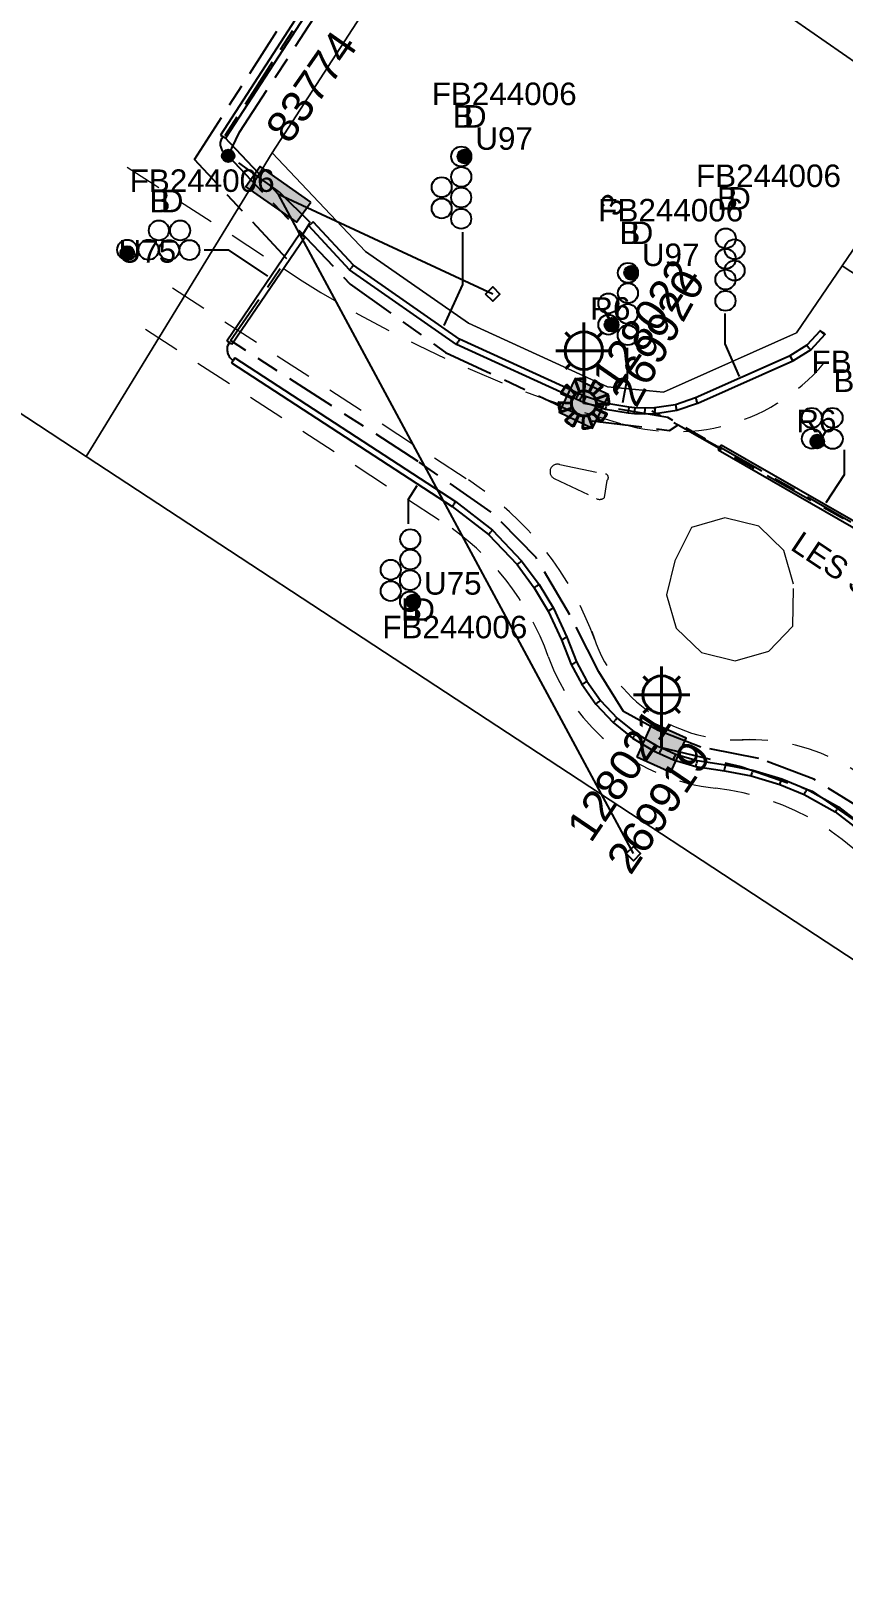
# Model space of a CAD drawing. Header units: metres. Extents: x 314728 to 315901, y 6265229 to 6266735.
# Drawn here: x 315121.7 to 315186.7, y 6266036.2 to 6266159.9 of the extents above; entities that cross this region are included whole.
import ezdxf
from ezdxf.enums import TextEntityAlignment as Align

# ---------------------------------------------------------------- set-up
doc = ezdxf.new("R2010")
doc.units = ezdxf.units.M
doc.linetypes.add('Cable Exist UG', pattern=[8.2, 4, -1.2, 1.8, -1.2])
doc.linetypes.add('Dash', pattern=[5, 3, -2])
doc.layers.get('0').update_dxf_attribs({"color": 6})
for name, color, linetype, lineweight in [('Cadastre Developer_SP_EXT', 250, 'Continuous', 5), ('Cadastre Land Parcels_SP_EXT', 250, 'Continuous', 5), ('Cadastre Roads_SP_EXT', 250, 'Continuous', 5)]:
    doc.layers.add(name, color=color, linetype=linetype, lineweight=lineweight)
for name, color, linetype in [('Duct_SP_EXT', 7, 'Continuous'), ('Equip_HV_EXT', 7, 'Continuous'), ('Equip_SP_SL_EXT', 7, 'Continuous'), ('Mains_HV_EXT', 7, 'Continuous'), ('Mains_LV_EXT', 7, 'Continuous'), ('Mains_SL_EXT', 7, 'Continuous'), ('Services_SP_EXT', 7, 'Continuous'), ('SupportsUG_SP_LV_EXT', 7, 'Continuous'), ('SupportsUG_SP_LV_SL_EXT', 7, 'Continuous'), ('Trench_SP_EXT', 7, 'Continuous')]:
    doc.layers.add(name, color=color, linetype=linetype)
doc.styles.add('COLUMN_LABEL', font='arial.ttf')
doc.styles.add('iecARIAL', font='arial.ttf', dxfattribs={"height": 2})
doc.styles.add('POLE_LABEL', font='arial.ttf')
doc.styles.get("Standard").update_dxf_attribs({"font": 'arial.ttf'})

# ---------------------------------------------------------------- blocks, each defined once
blk = doc.blocks.new('COLUMN_EXT')
blk.add_hatch(color=256).paths.add_polyline_path([(-1.49, 1.48), (-1.49, -1.49), (1.48, -1.49), (1.48, 1.48)])
blk.add_lwpolyline([(-1.49, -1.49), (1.48, -1.49), (1.48, 1.48), (-1.49, 1.48)], close=True)
for tag, height, style, flags, p in [('ASSET_NUM', 2.5, 'COLUMN_LABEL', 8, (2, 2)), ('STRUCTURE_PLANT_NUMBER', 0.2, 'POLE_LABEL', 9, (1.81, 0.03)), ('STREET_CODE', 0.2, 'COLUMN_LABEL', 9, (1.81, -0.2))]:
    blk.add_attdef(tag, text='', height=height, dxfattribs=dict(style=style, flags=flags)).set_placement(p, align=Align.MIDDLE_LEFT)
at = {"flags": 9}
for tag, p in [('COLUMN_TYPE', (1.81, -0.4)), ('OWNED_BY', (1.81, -0.6)), ('STATE', (1.81, -0.8)), ('USAGE', (1.81, -1)), ('LEGEND', (1.81, -1.2)), ('STREETNAME', (1.81, -1.6)), ('SUBURB', (1.81, -1.8)), ('LOCATION', (1.81, -1.4)), ('NOTES', (1.81, -2))]:
    blk.add_attdef(tag, text='', height=0.2, dxfattribs=at).set_placement(p, align=Align.MIDDLE_LEFT)
at = {"flags": 1}
blk.add_attdef('Z', (1.81, -2.35), '', height=0.2, dxfattribs=at)
blk = doc.blocks.new('PILLAR_EXT')
blk.add_hatch(color=256).paths.add_polyline_path([(-2.475, 0.99), (-2.475, -0.99), (2.475, -0.99), (2.475, 0.99)])
blk.add_lwpolyline([(-2.475, -0.99), (2.475, -0.99), (2.475, 0.99), (-2.475, 0.99)], close=True)
at = {"style": 'iecARIAL', "flags": 8}
blk.add_attdef('ASSET_NUM', (1.5, 3.5), '', height=2.5, dxfattribs=at)
for tag, p, flags in [('OWNED_BY', (0, -0.2), 9), ('STATE', (0, -0.4), 9), ('SUPPORT_TYPE', (0, -0.6), 9), ('USAGE', (0, -0.8), 9), ('LEGEND', (0, -1), 9), ('LOCATION', (0, -1.2), 9), ('NOTES', (0, -1.4), 9), ('STREETNAME', (0, -1.8), 9), ('SUBURB', (0, -2), 1), ('PARENT', (0, -1.6), 9)]:
    blk.add_attdef(tag, p, '', height=0.2, dxfattribs=dict(flags=flags))
blk = doc.blocks.new('DUCT_EXT')
blk.add_circle((0, 0.8), 0.8)
at = {"flags": 1}
blk.add_attdef('Z', (0, 0), '', height=0.2, dxfattribs=at)
at = {"flags": 9}
for tag, p in [('DUCT_CODE', (0, 0)), ('XSECT_TYPE', (0, -0.2)), ('STATE', (0, -0.6)), ('FB_REFERENCE', (0, -0.4)), ('NOTES', (0, -0.8))]:
    blk.add_attdef(tag, text='', height=0.2, dxfattribs=at).set_placement(p, align=Align.MIDDLE_LEFT)
blk = doc.blocks.new('SL_NIGHTWATCH_EXT')
at = {"lineweight": 40}
h = blk.add_hatch(color=256, dxfattribs=at)
h.paths.add_polyline_path([(0.39, 1.96, 0.098491), (-0.39, 1.96), (-0.2, 0.98, -0.098491), (0.19, 0.98)])
h.paths.add_polyline_path([(0.55, 0.83, -0.098491), (0.83, 0.56), (1.66, 1.11, 0.098491), (1.11, 1.66)])
h.paths.add_polyline_path([(0.98, 0.2, -0.098491), (0.98, -0.19), (1.96, -0.39, 0.098491), (1.96, 0.39)])
h.paths.add_polyline_path([(0.83, -0.55, -0.098491), (0.56, -0.83), (1.11, -1.66, 0.098491), (1.66, -1.11)])
h.paths.add_polyline_path([(-0.19, -0.98), (-0.39, -1.96, 0.098491), (0.39, -1.96), (0.2, -0.98, -0.098491)])
h.paths.add_polyline_path([(-0.83, -0.56), (-1.66, -1.11, 0.098491), (-1.11, -1.66), (-0.55, -0.83, -0.098491)])
h.paths.add_polyline_path([(-0.98, 0.19), (-1.96, 0.39, 0.098491), (-1.96, -0.39), (-0.98, -0.2, -0.098491)])
h.paths.add_polyline_path([(-1.11, 1.66, 0.098491), (-1.66, 1.11), (-0.83, 0.55, -0.098491), (-0.56, 0.83)])
for p, q in [((-1.16, 1.63), (-1.16, 1.63, 0)), ((-1.1, 1.64), (-1.1, 1.64, 0)), ((1.08, 1.63), (1.08, 1.63, 0)), ((-0.86, -0.57), (-0.86, -0.57, 0)), ((0.82, -0.57), (0.82, -0.57, 0)), ((1.96, -0.37), (1.96, -0.37, 0)), ((1.13, -1.65), (1.13, -1.65, 0))]:
    blk.add_line(p, q, dxfattribs=at)
for points in [[(-0.56, 0.83, 0.098491), (-0.83, 0.55), (-1.66, 1.11, -0.098491), (-1.11, 1.66)], [(-0.2, 0.98, -0.098491), (0.19, 0.98), (0.39, 1.96, 0.098491), (-0.39, 1.96)], [(0.83, 0.56), (1.66, 1.11, 0.098491), (1.11, 1.66), (0.55, 0.83, -0.098491)], [(-0.98, 0.19, 0.098491), (-0.98, -0.2), (-1.96, -0.39, -0.098491), (-1.96, 0.39)], [(0.98, -0.19), (1.96, -0.39, 0.098491), (1.96, 0.39), (0.98, 0.2, -0.098491)], [(-0.83, -0.56, 0.098491), (-0.55, -0.83), (-1.11, -1.66, -0.098491), (-1.66, -1.11)], [(0.2, -0.98), (0.39, -1.96, -0.098491), (-0.39, -1.96), (-0.19, -0.98, 0.098491)], [(0.56, -0.83), (1.11, -1.66, 0.098491), (1.66, -1.11), (0.83, -0.55, -0.098491)]]:
    blk.add_lwpolyline(points, format="xyb", close=True, dxfattribs=at)
blk.add_circle((0, 0), 1, dxfattribs=at)
blk = doc.blocks.new('SL_LANTERN_EXT')
at = {"lineweight": 40}
for p, q in [((0, 1.97), (0, 6.47)), ((-1.46, 5.68), (-1.06, 5.28)), ((1.46, 5.68), (1.06, 5.28)), ((-2.25, 4.22), (2.25, 4.22)), ((-1.46, 2.76), (-1.06, 3.16)), ((0, 0), (0, 2.72)), ((1.46, 2.76), (1.06, 3.16))]:
    blk.add_line(p, q, dxfattribs=at)
blk.add_circle((0, 4.22), 1.5, dxfattribs=at)
at = {"style": 'iecARIAL', "flags": 8}
blk.add_attdef('ASSET_NUM', (1.5, 1.5), '', height=2.5, dxfattribs=at)
for tag, p, height, flags in [('CONSTRUCTED_VOLTAGE', (0.98, -0.65), 0.2, 9), ('CONTROL_TYPE', (0.98, -0.85), 0.2, 9), ('LANTERN_PURPOSE', (0.98, -1.05), 0.2, 9), ('LANTERN_TYPE', (0.98, -1.25), 0.2, 9), ('LNUMBER', (2.18, -3.25), 2.5, 8), ('OPERATING_VOLTAGE', (0.98, -1.65), 0.2, 9), ('ORIENTATION', (0.98, -1.85), 0.2, 9), ('OWNED_BY', (0.98, -2.05), 0.2, 9), ('STATE', (0.98, -2.25), 0.2, 9), ('NO_PHASES', (0.98, -1.45), 0.2, 9), ('USAGE', (0.98, -2.45), 0.2, 9), ('CEXIST', (0.98, -2.65), 0.2, 9), ('CNEW', (0.98, -2.85), 0.2, 9), ('CNUMBER', (0.98, -3.05), 0.2, 9), ('CREMOVE', (0.98, -3.25), 0.2, 9), ('CREPLACE', (0.98, -3.45), 0.2, 9), ('LKINGHEIGHT', (0.98, -3.65), 0.2, 9), ('LBRACKET', (0.98, -3.85), 0.2, 9), ('LBRACKETVOCAB', (0.98, -4.05), 0.2, 9), ('LCATEGORY', (0.98, -4.25), 0.2, 9), ('LCHARGE1', (0.98, -4.45), 0.2, 9), ('LCHARGE1PERCENT', (0.98, -4.65), 0.2, 9), ('LCHARGE2', (0.98, -4.85), 0.2, 9), ('LCHARGE2PERCENT', (0.98, -5.05), 0.2, 9), ('LCHARGE3', (0.98, -5.25), 0.2, 9), ('LCHARGE3PERCENT', (0.98, -5.45), 0.2, 9), ('LEXIST', (0.98, -5.65), 0.2, 9), ('LLAMP', (0.98, -5.85), 0.2, 9), ('LLAMPVOCAB', (0.98, -6.05), 0.2, 9), ('LMAST', (0.98, -6.25), 0.2, 9), ('LMASTVOCAB', (0.98, -6.45), 0.2, 9), ('LNEW', (0.98, -6.65), 0.2, 9), ('LANTNUMBER', (0.98, -6.85), 0.2, 9), ('LOUTREACH', (0.98, -7.25), 0.2, 9), ('LOUTREACHVOCAB', (0.98, -7.45), 0.2, 9), ('LRATECODE', (0.98, -7.65), 0.2, 9), ('LREMOVE', (0.98, -7.85), 0.2, 9), ('LREPLACE', (0.98, -8.05), 0.2, 9), ('LTYPE', (0.98, -8.25), 0.2, 9), ('LTYPEVOCAB', (0.98, -8.45), 0.2, 9), ('LEGEND', (0.98, -8.65), 0.2, 9), ('LOCATION', (0.98, -8.85), 0.2, 9), ('STREETNAME', (0.98, -9.25), 0.2, 9), ('SUBURB', (0.98, -9.45), 0.2, 1), ('NOTES', (0.98, -9.05), 0.2, 9)]:
    blk.add_attdef(tag, p, '', height=height, dxfattribs=dict(flags=flags))
blk = doc.blocks.new('CCP_EXT')
at = {"flags": 9}
for tag, p in [('STATE', (0, -1.8)), ('LEGEND', (0, -1.4)), ('LIFE_SUPPORT', (0, -1.6)), ('NOTES', (0, -2))]:
    blk.add_attdef(tag, text='', height=0.2, dxfattribs=at).set_placement(p, align=Align.MIDDLE_LEFT)
blk.add_wipeout([(0, 0.57), (0.57, 0), (0, -0.57), (-0.57, 0)])
blk.add_lwpolyline([(-0.57, 0), (0, 0.57), (0.57, 0), (0, -0.57), (-0.57, 0)])
at = {"flags": 1}
blk.add_attdef('Z', (0, 0), '', height=0.2, dxfattribs=at)
at = {"flags": 9}
for tag, p in [('CCP_TYPE', (0, 0)), ('CONSTRUCTED_VOLTAGE', (0, -0.2)), ('OPERATING_VOLTAGE', (0, -0.6)), ('ORIENTATION', (0, -0.8)), ('OWNED_BY', (0, -1)), ('NO_PHASES', (0, -0.4)), ('USAGE', (0, -1.2))]:
    blk.add_attdef(tag, text='', height=0.2, dxfattribs=at).set_placement(p, align=Align.MIDDLE_LEFT)
blk = doc.blocks.new('CABLE_LARGE_EXT')
h = blk.add_hatch(color=256)
edge = h.paths.add_edge_path()
edge.add_arc((0, 0.55), 0.55, 0, 360)
blk.add_circle((0, 0.55), 0.55)
at = {"flags": 1}
blk.add_attdef('Z', (0, 0), '', height=0.2, dxfattribs=at)
at = {"flags": 9}
for tag, p in [('COND_CODE', (0, 0)), ('STATE', (0, -0.4)), ('XSECT_SIZE', (0, -0.6)), ('FB_REFERENCE', (0, -0.2)), ('NOTES', (0, -0.8))]:
    blk.add_attdef(tag, text='', height=0.2, dxfattribs=at).set_placement(p, align=Align.MIDDLE_LEFT)
blk = doc.blocks.new('CONNECTOR_NODE_EXT')
h = blk.add_hatch(color=256)
edge = h.paths.add_edge_path()
edge.add_arc((0, 0), 0.5, 0, 360)
blk.add_circle((0, 0), 0.5)
at = {"flags": 1}
blk.add_attdef('Z', (0, 0), '', height=0.2, dxfattribs=at)
at = {"flags": 9}
for tag, p in [('CONNECTOR_TYPE', (0, 0)), ('CONSTRUCTED_VOLTAGE', (0, -0.2)), ('OPERATING_VOLTAGE', (0, -0.6)), ('ORIENTATION', (0, -0.8)), ('SUBTYPE', (0, -1)), ('NO_PHASES', (0, -0.4)), ('USAGE', (0, -1.2)), ('NOTES', (0, -1.4))]:
    blk.add_attdef(tag, text='', height=0.2, dxfattribs=at).set_placement(p, align=Align.MIDDLE_LEFT)

msp = doc.modelspace()

# ---------------------------------------------------------------- linework, layer by layer
at = {"layer": 'Cadastre Developer_SP_EXT', "linetype": 'Dash'}
for points in [[(315129.38, 6266148.96), (315143.37, 6266139.87)], [(315133, 6266139.31), (315156.69, 6266123.94)], [(315130.84, 6266136), (315154.54, 6266120.63)], [(315164, 6266125.17), (315167.67, 6266124.42)], [(315163.55, 6266124.06), (315166.92, 6266122.45)], [(315167.58, 6266122.54), (315167.78, 6266123.91)], [(315182.7, 6266115.62), (315181.93, 6266118.31), (315179.92, 6266120.25), (315177.21, 6266120.92), (315174.53, 6266120.14), (315173.2, 6266117.48), (315172.53, 6266114.76), (315173.3, 6266112.08), (315175.32, 6266110.14), (315178.03, 6266109.47), (315180.71, 6266110.24), (315182.65, 6266112.26), (315182.7, 6266115.62)]]:
    msp.add_lwpolyline(points, dxfattribs=at)
for points in [[(315168.96, 6266128.43, 0.331089), (315186.26, 6266134.8)], [(315164, 6266125.17, 0.936902), (315163.55, 6266124.06)], [(315166.79, 6266111.15, 0.164416), (315156.69, 6266123.94)], [(315167.78, 6266123.91, 0.580704), (315167.67, 6266124.42)], [(315166.92, 6266122.45, 0.301909), (315167.58, 6266122.54)], [(315163.07, 6266109.82, 0.164415), (315154.54, 6266120.63)], [(315166.57, 6266111.84, 0.357879), (315179.19, 6266103.2)], [(315163.07, 6266109.82, 0.28792), (315176.44, 6266099.29)], [(315192.73, 6266095.22, 0.282179), (315178.6, 6266103.16)], [(315191.1, 6266090.28, 0.226097), (315176.44, 6266099.29)]]:
    msp.add_lwpolyline(points, format="xyb", dxfattribs=at)
at = {"layer": 'Cadastre Land Parcels_SP_EXT', "linetype": 'Continuous'}
for points in [[(315035.17, 6266228.85), (315025.25, 6266213.65), (315015.42, 6266198.52), (315022.17, 6266194.07), (315042.96, 6266180.41), (315074.22, 6266159.86), (315079.51, 6266156.39), (315126.1, 6266125.82), (315126.66, 6266126.72), (315140.97, 6266150.1), (315152.21, 6266167.43), (315249.84, 6266317.07)], [(315249.84, 6266317.07), (315152.21, 6266167.43), (315182.7, 6266160.78), (315194.45, 6266152.62), (315186.59, 6266141.07), (315198.94, 6266132.99), (315195.3, 6266127.68), (315196.79, 6266117.08), (315211.28, 6266098.66), (315218.37, 6266091.81), (315227.49, 6266085.6), (315232.41, 6266086.16), (315236.11, 6266091.8), (315260.31, 6266128.28), (315263.68, 6266133.58), (315267.33, 6266138.7)]]:
    msp.add_lwpolyline(points, dxfattribs=at)
for points in [[(315182.94, 6266135.7), (315186.59, 6266141.07), (315194.45, 6266152.62), (315182.7, 6266160.78), (315152.21, 6266167.43), (315140.97, 6266150.1), (315148.45, 6266142.22), (315156.69, 6266136.47), (315167.8, 6266131.4), (315172.28, 6266130.97), (315182.94, 6266135.7)], [(315126.1, 6266125.82), (315079.51, 6266156.39), (315066.1, 6266136.1), (315062.6, 6266130.83), (315050.55, 6266112.81), (315045.68, 6266105.59), (315039.16, 6266095.75), (315028.83, 6266080.15), (315169.41, 6265988.33), (315186.37, 6266013.94), (315203.37, 6266039.66), (315219.79, 6266064.39), (315126.1, 6266125.82)]]:
    msp.add_lwpolyline(points, close=True, dxfattribs=at)
at = {"layer": 'Duct_SP_EXT'}
for p, q in [((315148.31, 6266169.21), (315136.85, 6266151.53)), ((315148.71, 6266168.95), (315137.25, 6266151.27)), ((315136.85, 6266151.53), (315137.05, 6266151.4)), ((315137.25, 6266151.27), (315137.05, 6266151.4)), ((315137.35, 6266135.08), (315143.19, 6266143.64)), ((315137.75, 6266134.81), (315143.58, 6266143.37)), ((315143.19, 6266143.64), (315143.39, 6266143.51)), ((315143.58, 6266143.37), (315143.39, 6266143.51)), ((315143.9, 6266144.26), (315144.07, 6266144.43)), ((315147.17, 6266140.74), (315143.9, 6266144.26)), ((315144.25, 6266144.59), (315144.07, 6266144.43)), ((315147.49, 6266141.11), (315144.25, 6266144.59)), ((315147.17, 6266140.74), (315147.33, 6266140.92)), ((315147.49, 6266141.11), (315147.33, 6266140.92)), ((315155.97, 6266135.19), (315147.49, 6266141.11)), ((315155.73, 6266134.78), (315147.17, 6266140.74)), ((315137.35, 6266135.08), (315137.55, 6266134.94)), ((315137.75, 6266134.81), (315137.55, 6266134.94)), ((315155.73, 6266134.78), (315155.85, 6266134.98)), ((315165.29, 6266130.41), (315155.73, 6266134.78)), ((315155.97, 6266135.19), (315155.85, 6266134.98)), ((315165.49, 6266130.85), (315155.97, 6266135.19)), ((315184.82, 6266135.87), (315183.76, 6266134.71)), ((315185.2, 6266135.58), (315184.07, 6266134.34)), ((315184.82, 6266135.88), (315184.81, 6266135.86)), ((315184.81, 6266135.86), (315184.82, 6266135.87)), ((315184.81, 6266135.86), (315185.01, 6266135.72)), ((315184.82, 6266135.88), (315185.02, 6266135.74)), ((315184.82, 6266135.87), (315185.01, 6266135.72)), ((315185.21, 6266135.59), (315185.01, 6266135.72)), ((315185.2, 6266135.58), (315185.01, 6266135.72)), ((315185.22, 6266135.61), (315185.02, 6266135.74)), ((315185.21, 6266135.59), (315185.2, 6266135.58)), ((315185.22, 6266135.61), (315185.21, 6266135.59)), ((315137.72, 6266133.3), (315137.85, 6266133.5)), ((315137.98, 6266133.7), (315137.85, 6266133.5)), ((315137.98, 6266133.7), (315155.66, 6266122.21)), ((315182.43, 6266133.88), (315174.84, 6266130.51)), ((315183.76, 6266134.71), (315182.41, 6266133.87)), ((315182.41, 6266133.87), (315182.43, 6266133.88)), ((315182.41, 6266133.87), (315182.54, 6266133.66)), ((315182.43, 6266133.88), (315182.54, 6266133.66)), ((315182.67, 6266133.46), (315182.54, 6266133.66)), ((315182.65, 6266133.45), (315182.54, 6266133.66)), ((315184.07, 6266134.34), (315182.67, 6266133.46)), ((315183.76, 6266134.71), (315183.92, 6266134.52)), ((315184.07, 6266134.34), (315183.92, 6266134.52)), ((315137.72, 6266133.3), (315155.38, 6266121.82)), ((315182.65, 6266133.45), (315175.03, 6266130.07)), ((315182.67, 6266133.46), (315182.65, 6266133.45)), ((315165.29, 6266130.41), (315165.39, 6266130.63)), ((315165.29, 6266130.41), (315165.39, 6266130.63)), ((315165.59, 6266130.28), (315165.29, 6266130.41)), ((315165.29, 6266130.41), (315165.29, 6266130.41)), ((315165.49, 6266130.85), (315165.39, 6266130.63)), ((315165.49, 6266130.85), (315165.39, 6266130.63)), ((315165.78, 6266130.72), (315165.49, 6266130.85)), ((315165.49, 6266130.85), (315165.49, 6266130.85)), ((315165.59, 6266130.28), (315165.68, 6266130.5)), ((315165.89, 6266130.15), (315165.59, 6266130.28)), ((315165.78, 6266130.72), (315165.68, 6266130.5)), ((315166.07, 6266130.6), (315165.78, 6266130.72)), ((315165.89, 6266130.15), (315165.98, 6266130.38)), ((315165.91, 6266130.15), (315165.98, 6266130.38)), ((315167.65, 6266129.59), (315165.91, 6266130.15)), ((315166.05, 6266130.61), (315165.98, 6266130.38)), ((315166.07, 6266130.6), (315165.98, 6266130.38)), ((315167.76, 6266130.06), (315166.05, 6266130.61)), ((315167.65, 6266129.59), (315167.71, 6266129.83)), ((315167.76, 6266130.06), (315167.71, 6266129.83)), ((315169.53, 6266129.77), (315167.76, 6266130.06)), ((315169.52, 6266129.77), (315169.5, 6266129.53)), ((315169.53, 6266129.77), (315169.5, 6266129.53)), ((315169.99, 6266129.72), (315169.52, 6266129.77)), ((315169.52, 6266129.77), (315169.53, 6266129.77)), ((315173.25, 6266129.96), (315171.57, 6266129.7)), ((315174.84, 6266130.51), (315173.25, 6266129.96)), ((315173.25, 6266129.96), (315173.31, 6266129.73)), ((315175.02, 6266130.07), (315173.36, 6266129.5)), ((315174.84, 6266130.51), (315174.84, 6266130.51)), ((315174.84, 6266130.51), (315174.93, 6266130.29)), ((315174.84, 6266130.51), (315174.93, 6266130.29)), ((315175.03, 6266130.07), (315174.93, 6266130.29)), ((315175.02, 6266130.07), (315174.93, 6266130.29)), ((315175.03, 6266130.07), (315175.02, 6266130.07)), ((315169.46, 6266129.29), (315167.65, 6266129.59)), ((315169.46, 6266129.29), (315169.5, 6266129.53)), ((315169.47, 6266129.29), (315169.46, 6266129.29)), ((315169.47, 6266129.29), (315169.5, 6266129.53)), ((315169.96, 6266129.24), (315169.47, 6266129.29)), ((315169.96, 6266129.24), (315169.97, 6266129.48)), ((315169.96, 6266129.24), (315169.97, 6266129.48)), ((315170.79, 6266129.2), (315169.96, 6266129.24)), ((315169.96, 6266129.24), (315169.96, 6266129.24)), ((315169.99, 6266129.72), (315169.97, 6266129.48)), ((315169.99, 6266129.72), (315169.97, 6266129.48)), ((315170.79, 6266129.68), (315169.99, 6266129.72)), ((315169.99, 6266129.72), (315169.99, 6266129.72)), ((315171.6, 6266129.7), (315170.79, 6266129.68)), ((315170.79, 6266129.68), (315170.79, 6266129.44)), ((315170.79, 6266129.2), (315170.79, 6266129.44)), ((315171.62, 6266129.22), (315170.79, 6266129.2)), ((315171.57, 6266129.7), (315171.61, 6266129.46)), ((315171.6, 6266129.7), (315171.61, 6266129.46)), ((315171.62, 6266129.22), (315171.61, 6266129.46)), ((315171.65, 6266129.23), (315171.61, 6266129.46)), ((315173.36, 6266129.5), (315171.65, 6266129.23)), ((315173.36, 6266129.5), (315173.31, 6266129.73)), ((315176.67, 6266126.34), (315176.79, 6266126.55)), ((315176.67, 6266126.34), (315193.32, 6266116.78)), ((315176.91, 6266126.76), (315176.79, 6266126.55)), ((315176.91, 6266126.76), (315193.56, 6266117.2)), ((315155.38, 6266121.82), (315155.52, 6266122.02)), ((315155.38, 6266121.82), (315158.28, 6266119.58)), ((315155.66, 6266122.21), (315155.52, 6266122.02)), ((315155.66, 6266122.21), (315158.6, 6266119.94)), ((315158.6, 6266119.94), (315158.44, 6266119.76)), ((315158.6, 6266119.94), (315160.94, 6266117.48)), ((315158.28, 6266119.58), (315158.44, 6266119.76)), ((315158.28, 6266119.58), (315160.57, 6266117.17)), ((315160.94, 6266117.48), (315160.76, 6266117.32)), ((315160.94, 6266117.48), (315162.34, 6266115.59)), ((315160.57, 6266117.17), (315160.76, 6266117.32)), ((315160.57, 6266117.17), (315161.94, 6266115.32)), ((315161.94, 6266115.32), (315162.14, 6266115.46)), ((315161.94, 6266115.32), (315163.06, 6266113.45)), ((315162.34, 6266115.59), (315162.14, 6266115.46)), ((315162.34, 6266115.59), (315163.48, 6266113.68)), ((315163.06, 6266113.45), (315163.27, 6266113.57)), ((315163.06, 6266113.45), (315164.12, 6266111.17)), ((315163.48, 6266113.68), (315163.27, 6266113.57)), ((315163.48, 6266113.68), (315164.56, 6266111.36)), ((315164.12, 6266111.17), (315164.34, 6266111.27)), ((315164.56, 6266111.36), (315164.34, 6266111.27)), ((315164.56, 6266111.36), (315165.34, 6266109.39)), ((315164.12, 6266111.17), (315164.91, 6266109.19)), ((315164.91, 6266109.19), (315165.13, 6266109.29)), ((315164.91, 6266109.19), (315165.75, 6266107.6)), ((315165.34, 6266109.39), (315165.13, 6266109.29)), ((315165.34, 6266109.39), (315166.16, 6266107.85)), ((315165.75, 6266107.6), (315165.96, 6266107.72)), ((315165.75, 6266107.6), (315166.88, 6266106.01)), ((315166.16, 6266107.85), (315165.96, 6266107.72)), ((315166.16, 6266107.85), (315167.25, 6266106.31)), ((315167.25, 6266106.31), (315167.07, 6266106.16)), ((315167.25, 6266106.31), (315168.59, 6266104.89)), ((315166.88, 6266106.01), (315167.07, 6266106.16)), ((315166.88, 6266106.01), (315168.27, 6266104.54)), ((315168.27, 6266104.54), (315168.43, 6266104.71)), ((315168.27, 6266104.54), (315169.81, 6266103.29)), ((315168.59, 6266104.89), (315168.43, 6266104.71)), ((315168.59, 6266104.89), (315170.08, 6266103.69)), ((315169.81, 6266103.29), (315169.94, 6266103.49)), ((315169.81, 6266103.29), (315171.55, 6266102.25)), ((315170.08, 6266103.69), (315169.94, 6266103.49)), ((315170.08, 6266103.69), (315171.77, 6266102.67)), ((315171.77, 6266102.67), (315171.66, 6266102.46)), ((315171.77, 6266102.67), (315172.15, 6266102.51)), ((315171.55, 6266102.25), (315171.66, 6266102.46)), ((315171.55, 6266102.25), (315171.96, 6266102.07)), ((315171.96, 6266102.07), (315172.05, 6266102.29)), ((315171.96, 6266102.07), (315172.05, 6266102.29)), ((315171.96, 6266102.07), (315173.08, 6266101.57)), ((315172.15, 6266102.51), (315172.05, 6266102.29)), ((315172.15, 6266102.51), (315172.05, 6266102.29)), ((315172.15, 6266102.51), (315173.25, 6266102.02)), ((315173.08, 6266101.57), (315173.17, 6266101.8)), ((315173.08, 6266101.57), (315174.88, 6266101.04)), ((315173.25, 6266102.02), (315173.17, 6266101.8)), ((315173.25, 6266102.02), (315174.98, 6266101.5)), ((315174.98, 6266101.5), (315174.93, 6266101.27)), ((315174.98, 6266101.5), (315177.25, 6266101.15)), ((315174.88, 6266101.04), (315174.93, 6266101.27)), ((315174.88, 6266101.04), (315177.17, 6266100.67)), ((315177.17, 6266100.67), (315177.21, 6266100.91)), ((315177.17, 6266100.67), (315179.32, 6266100.27)), ((315177.25, 6266101.15), (315177.21, 6266100.91)), ((315177.25, 6266101.15), (315179.43, 6266100.74)), ((315179.32, 6266100.27), (315179.38, 6266100.51)), ((315179.32, 6266100.27), (315181.6, 6266099.59)), ((315179.43, 6266100.74), (315179.38, 6266100.51)), ((315179.43, 6266100.74), (315181.76, 6266100.04)), ((315181.6, 6266099.59), (315181.68, 6266099.82)), ((315181.6, 6266099.59), (315183.54, 6266098.78)), ((315181.76, 6266100.04), (315181.68, 6266099.82)), ((315181.76, 6266100.04), (315183.75, 6266099.21)), ((315183.54, 6266098.78), (315183.65, 6266099)), ((315183.75, 6266099.21), (315183.65, 6266099)), ((315183.75, 6266099.21), (315186.29, 6266097.79)), ((315183.54, 6266098.78), (315186.02, 6266097.39)), ((315186.29, 6266097.79), (315186.15, 6266097.59)), ((315186.29, 6266097.79), (315188.89, 6266095.8)), ((315186.02, 6266097.39), (315186.15, 6266097.59)), ((315186.02, 6266097.39), (315188.58, 6266095.44))]:
    msp.add_line(p, q, dxfattribs=at)
for points in [[(315156.22, 6266143.76), (315156.22, 6266139.57), (315154.72, 6266136.29)], [(315135.54, 6266142.34), (315137.46, 6266142.34), (315140.61, 6266140.23)], [(315177.21, 6266137.26), (315177.21, 6266134.83), (315178.34, 6266132.22)], [(315169.39, 6266134.51), (315169.39, 6266132.08), (315169.02, 6266130.11)], [(315186.74, 6266126.36), (315186.74, 6266124.35), (315185.28, 6266122.12)], [(315151.88, 6266120.43), (315151.88, 6266122.41), (315152.59, 6266123.49)]]:
    msp.add_lwpolyline(points, dxfattribs=at)
at = {"layer": 'Mains_HV_EXT', "linetype": 'Cable Exist UG'}
msp.add_lwpolyline([(315137.45, 6266149.87), (315138.37, 6266151.77), (315155.76, 6266178.39), (315147.29, 6266184.12)], dxfattribs=at)
at = {"layer": 'Mains_LV_EXT', "linetype": 'Cable Exist UG'}
msp.add_lwpolyline([(315145.29, 6266184.41), (315154.28, 6266178.03), (315137.14, 6266151.39), (315141.47, 6266146.78)], dxfattribs=at)
at = {"layer": 'Mains_SL_EXT', "linetype": 'Cable Exist UG'}
for points in [[(315196.33, 6266114.4), (315194.41, 6266116.52), (315172.63, 6266128.93), (315165.92, 6266130.06)], [(315172.14, 6266102.55), (315178.47, 6266101.02), (315184.19, 6266099.06), (315189.1, 6266095.67), (315197.72, 6266084.97), (315203.88, 6266079.01), (315209.58, 6266074.25), (315215.26, 6266070.16), (315217, 6266068.82), (315218.85, 6266066.84), (315219.84, 6266064.8), (315220.03, 6266063.14), (315218.26, 6266060.03), (315217.67, 6266057.54)]]:
    msp.add_lwpolyline(points, dxfattribs=at)
at = {"layer": 'Trench_SP_EXT', "linetype": 'Cable Exist UG'}
for points in [[(315141.56, 6266146.95), (315137.19, 6266150.11), (315137.19, 6266150.11, -0.406944), (315136.94, 6266151.24), (315136.94, 6266151.24), (315137.05, 6266151.4)], [(315137.55, 6266134.94), (315137.39, 6266134.67), (315137.39, 6266134.67, 0.296409), (315137.83, 6266133.51), (315137.83, 6266133.51), (315137.85, 6266133.5)]]:
    msp.add_lwpolyline(points, format="xyb", dxfattribs=at)
for points in [[(315141.56, 6266146.95), (315144.02, 6266144.54)], [(315143.41, 6266143.55), (315144, 6266144.49)], [(315176.63, 6266126.6), (315171.36, 6266129.45)]]:
    msp.add_lwpolyline(points, dxfattribs=at)

# ---------------------------------------------------------------- block references
at = {"layer": 'Duct_SP_EXT'}
for name, p, rotation in [('DUCT_EXT', (315156.91, 6266149.81), 90), ('CABLE_LARGE_EXT', (315156.91, 6266149.81), 90), ('DUCT_EXT', (315156.91, 6266148.18), 90), ('DUCT_EXT', (315155.34, 6266147.36), 90), ('DUCT_EXT', (315156.9, 6266146.53), 90), ('DUCT_EXT', (315155.34, 6266145.66), 90), ('DUCT_EXT', (315156.9, 6266144.83), 90), ('DUCT_EXT', (315178.07, 6266143.26), 90), ('DUCT_EXT', (315178.07, 6266141.63), 90), ('DUCT_EXT', (315178.78, 6266142.39), 90), ('DUCT_EXT', (315170.25, 6266140.51), 90), ('CABLE_LARGE_EXT', (315170.25, 6266140.51), 90), ('DUCT_EXT', (315178.78, 6266140.69), 90), ('DUCT_EXT', (315170.25, 6266138.88), 90), ('DUCT_EXT', (315178.05, 6266139.97), 90), ('DUCT_EXT', (315168.68, 6266138.06), 90), ('DUCT_EXT', (315178.05, 6266138.27), 90), ('DUCT_EXT', (315170.23, 6266137.22), 90), ('DUCT_EXT', (315168.68, 6266136.36), 90), ('CABLE_LARGE_EXT', (315168.68, 6266136.36), 90), ('DUCT_EXT', (315170.23, 6266135.52), 90), ('DUCT_EXT', (315184.96, 6266128.91), 90), ('DUCT_EXT', (315186.62, 6266128.91), 90), ('DUCT_EXT', (315184.97, 6266127.24), 90), ('CABLE_LARGE_EXT', (315184.6, 6266127.57), 179.9999999999996), ('DUCT_EXT', (315186.63, 6266127.22), 90), ('DUCT_EXT', (315152.83, 6266119.21), 90), ('DUCT_EXT', (315151.26, 6266116.76), 90), ('DUCT_EXT', (315152.83, 6266117.58), 90), ('DUCT_EXT', (315152.81, 6266115.93), 90), ('DUCT_EXT', (315151.26, 6266115.06), 90), ('DUCT_EXT', (315152.81, 6266114.23), 90), ('CABLE_LARGE_EXT', (315152.81, 6266114.23), 90)]:
    msp.add_blockref(name, p, dxfattribs=dict(at, rotation=rotation))
for name, p in [('DUCT_EXT', (315131.91, 6266143.1)), ('DUCT_EXT', (315133.61, 6266143.1)), ('DUCT_EXT', (315129.38, 6266141.55)), ('CABLE_LARGE_EXT', (315129.38, 6266141.55)), ('DUCT_EXT', (315131.08, 6266141.55)), ('DUCT_EXT', (315132.73, 6266141.53)), ('DUCT_EXT', (315134.36, 6266141.53))]:
    msp.add_blockref(name, p, dxfattribs=at)
at = {"layer": 'Equip_HV_EXT'}
msp.add_blockref('CONNECTOR_NODE_EXT', (315137.45, 6266149.87), dxfattribs=at)
at = {"layer": 'Equip_SP_SL_EXT'}
ref = msp.add_blockref('SL_LANTERN_EXT', (315165.92, 6266130.06), dxfattribs=at)
ref.add_attrib('ASSET_NUM', '128022', dxfattribs={"layer": '0', "height": 2.5, "rotation": 55.2387, "style": 'iecARIAL'}).set_placement((315167.42, 6266131.56), align=Align.MIDDLE_LEFT)
at = {"layer": 'Equip_SP_SL_EXT', "rotation": 323.9855102396687}
msp.add_blockref('SL_NIGHTWATCH_EXT', (315165.92, 6266130.06), dxfattribs=at)
at = {"layer": 'Equip_SP_SL_EXT'}
ref = msp.add_blockref('SL_LANTERN_EXT', (315172.14, 6266102.55), dxfattribs=at)
ref.add_attrib('ASSET_NUM', '128021', dxfattribs={"layer": '0', "height": 2.5, "rotation": 55.8308, "style": 'iecARIAL'}).set_placement((315173.64, 6266104.05), align=Align.BOTTOM_RIGHT)
at = {"layer": 'SupportsUG_SP_LV_EXT'}
ref = msp.add_blockref('PILLAR_EXT', (315141.47, 6266146.78), dxfattribs=dict(at, rotation=144.9974964896032))
ref.add_attrib('ASSET_NUM', '83774', dxfattribs={"layer": '0', "height": 2.5, "rotation": 55.1065, "style": 'iecARIAL'}).set_placement((315142.97, 6266150.28), align=Align.BOTTOM_LEFT)
at = {"layer": 'SupportsUG_SP_LV_SL_EXT'}
ref = msp.add_blockref('COLUMN_EXT', (315165.92, 6266130.06), dxfattribs=dict(at, rotation=154.2672258870731))
ref.add_attrib('ASSET_NUM', '269920', dxfattribs={"layer": '0', "height": 2.5, "rotation": 61.3374, "style": 'COLUMN_LABEL'}).set_placement((315167.92, 6266130.81), align=Align.TOP_LEFT)
ref = msp.add_blockref('COLUMN_EXT', (315172.14, 6266102.55), dxfattribs=dict(at, rotation=335.5829761157956))
ref.add_attrib('ASSET_NUM', '269919', dxfattribs={"layer": '0', "height": 2.5, "rotation": 55.8009, "style": 'COLUMN_LABEL'}).set_placement((315174.14, 6266103.3), align=Align.TOP_RIGHT)

# ---------------------------------------------------------------- texts
at = {"layer": 'Cadastre Land Parcels_SP_EXT'}
msp.add_text('3', height=1.8, rotation=55.69, dxfattribs=at).set_placement((315168.51, 6266144.88))
at = {"layer": 'Cadastre Roads_SP_EXT'}
msp.add_text('LES SHORE PL', height=1.8, rotation=326.3111, dxfattribs=at).set_placement((315182.35, 6266118.43))
at = {"layer": 'Duct_SP_EXT'}
for s, p in [('FB244006', (315153.74, 6266153.92)), ('B', (315155.42, 6266152.12)), ('D', (315156.32, 6266152.12)), ('U97', (315157.23, 6266150.35)), ('FB244006', (315129.57, 6266146.98)), ('FB244006', (315174.89, 6266147.37)), ('B', (315131.16, 6266145.35)), ('D', (315132.06, 6266145.35)), ('B', (315176.57, 6266145.56)), ('D', (315177.47, 6266145.56)), ('FB244006', (315167.07, 6266144.62)), ('B', (315168.76, 6266142.81)), ('D', (315169.66, 6266142.81)), ('U75', (315128.68, 6266141.32)), ('U97', (315170.56, 6266141.05)), ('R6', (315166.43, 6266136.76)), ('FB244006', (315184.14, 6266132.49)), ('B', (315185.89, 6266130.98)), ('R6', (315182.92, 6266127.76)), ('U75', (315153.12, 6266114.77)), ('B', (315151.29, 6266112.68)), ('D', (315152.19, 6266112.68)), ('FB244006', (315149.79, 6266111.28))]:
    msp.add_text(s, height=1.8, dxfattribs=at).set_placement(p)

# ---------------------------------------------------------------- next in the draw order: block references
at = {"layer": 'Services_SP_EXT'}
for p in [(315158.63, 6266138.81), (315169.88, 6266094.06)]:
    msp.add_blockref('CCP_EXT', p, dxfattribs=at)

# ---------------------------------------------------------------- next in the draw order: block references
for p in [(315158.63, 6266138.81), (315169.88, 6266094.06)]:
    msp.add_blockref('CCP_EXT', p, dxfattribs=at)

# ---------------------------------------------------------------- next in the draw order: linework, layer by layer
at = {"layer": 'Cadastre Developer_SP_EXT', "linetype": 'Dash'}
msp.add_lwpolyline([(315143.37, 6266139.87, 0.070101), (315168.96, 6266128.43)], format="xyb", dxfattribs=at)
at = {"layer": 'Cadastre Roads_SP_EXT', "linetype": 'Continuous'}
msp.add_lwpolyline([(315182.94, 6266135.7), (315172.28, 6266130.97), (315167.8, 6266131.4), (315156.69, 6266136.47), (315148.45, 6266142.22), (315140.97, 6266150.1), (315126.66, 6266126.72), (315126.1, 6266125.82), (315219.79, 6266064.39), (315223.51, 6266074.64), (315227.49, 6266085.6), (315218.37, 6266091.81), (315211.28, 6266098.66), (315196.79, 6266117.08), (315195.3, 6266127.68), (315198.94, 6266132.99), (315186.59, 6266141.07), (315182.94, 6266135.7)], close=True, dxfattribs=at)
at = {"layer": 'Mains_HV_EXT', "linetype": 'Cable Exist UG'}
for points in [[(315178.45, 6265996.52), (315223.99, 6266065.71), (315216.06, 6266070.81), (315206.49, 6266078.03), (315198.82, 6266085.22), (315193.51, 6266092.02), (315188.88, 6266097.2), (315184.33, 6266100.02), (315179.92, 6266101.68), (315175.27, 6266102.57), (315171.87, 6266103.91), (315169.08, 6266105.43), (315167.11, 6266108.59), (315164.8, 6266113.15), (315162.1, 6266117.73), (315158.51, 6266121.38), (315152.65, 6266125.43), (315137.63, 6266135.09), (315142.15, 6266141.62), (315134.75, 6266149.57), (315152.8, 6266177.56), (315145.9, 6266182.44)], [(315137.45, 6266149.87), (315147.21, 6266139.61), (315154.86, 6266134.14), (315166.58, 6266128.66), (315172.77, 6266127.91), (315173.46, 6266128.34), (315193.28, 6266117.12), (315193.82, 6266116.58), (315208.81, 6266096.9), (315216.71, 6266089.24), (315226.77, 6266082.5), (315234.23, 6266083.36), (315251.13, 6266108.8)]]:
    msp.add_lwpolyline(points, dxfattribs=at)
at = {"layer": 'Services_SP_EXT'}
for points in [[(315158.63, 6266138.81), (315141.47, 6266146.78)], [(315169.88, 6266094.06), (315141.47, 6266146.78)]]:
    msp.add_lwpolyline(points, dxfattribs=at)

doc.saveas('drawing.dxf')
